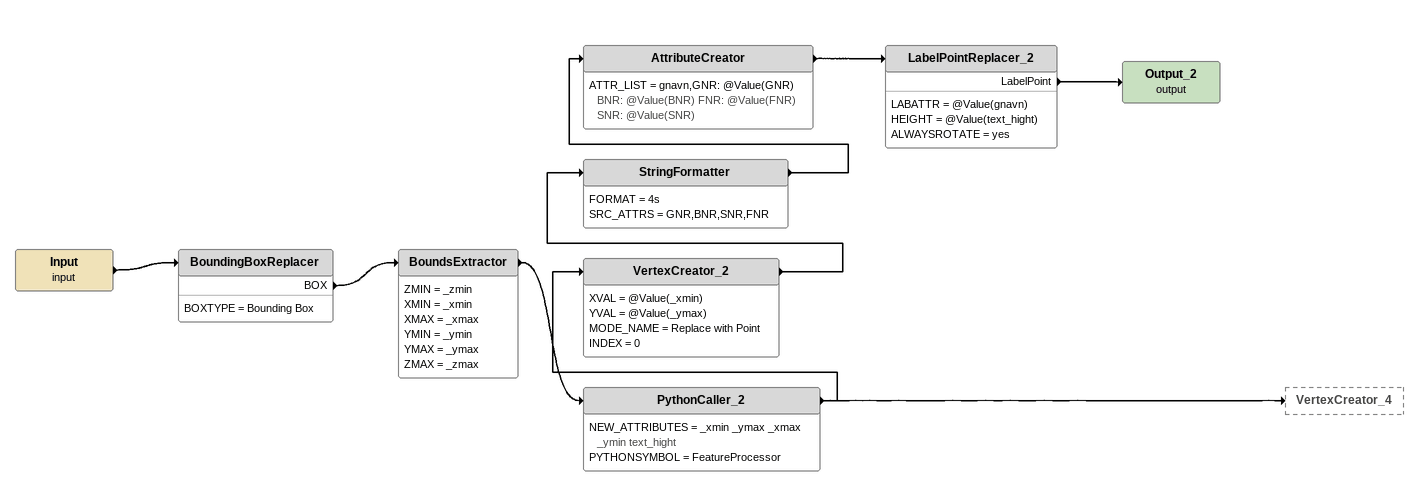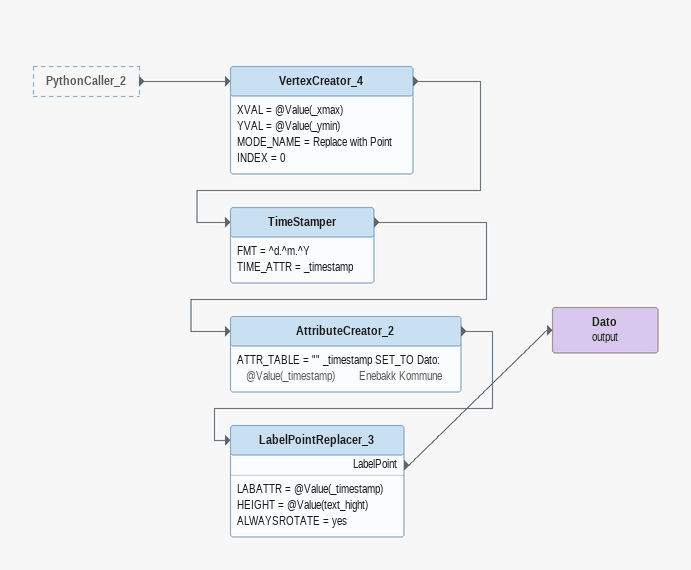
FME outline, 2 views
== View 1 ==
Input (input)
    -> BoundingBoxReplacer
BoundingBoxReplacer
    BOXTYPE = Bounding Box
    BOX -> BoundsExtractor
BoundsExtractor
    ZMIN = _zmin
    XMIN = _xmin
    XMAX = _xmax
    YMIN = _ymin
    YMAX = _ymax
    ZMAX = _zmax
    -> PythonCaller_2
PythonCaller_2
    NEW_ATTRIBUTES = _xmin _ymax _xmax _ymin text_hight
    PYTHONSYMBOL = FeatureProcessor
    -> VertexCreator_2
    -> VertexCreator_4
VertexCreator_2
    XVAL = @Value(_xmin)
    YVAL = @Value(_ymax)
    MODE_NAME = Replace with Point
    INDEX = 0
    -> StringFormatter
StringFormatter
    FORMAT = 4s
    SRC_ATTRS = GNR,BNR,SNR,FNR
    -> AttributeCreator
AttributeCreator
    ATTR_LIST = gnavn,GNR: @Value(GNR) BNR: @Value(BNR) FNR: @Value(FNR) SNR: @Value(SNR)
    -> LabelPointReplacer_2
LabelPointReplacer_2
    LABATTR = @Value(gnavn)
    HEIGHT = @Value(text_hight)
    ALWAYSROTATE = yes
    LabelPoint -> Output_2 (output)
Output_2 (output)

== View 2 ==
PythonCaller_2 [outside]
    -> VertexCreator_4
VertexCreator_4
    XVAL = @Value(_xmax)
    YVAL = @Value(_ymin)
    MODE_NAME = Replace with Point
    INDEX = 0
    -> TimeStamper
TimeStamper
    FMT = ^d.^m.^Y
    TIME_ATTR = _timestamp
    -> AttributeCreator_2
AttributeCreator_2
    ATTR_TABLE = "" _timestamp SET_TO Dato: @Value(_timestamp)        Enebakk Kommune
    -> LabelPointReplacer_3
LabelPointReplacer_3
    LABATTR = @Value(_timestamp)
    HEIGHT = @Value(text_hight)
    ALWAYSROTATE = yes
    LabelPoint -> Dato (output)
Dato (output)
